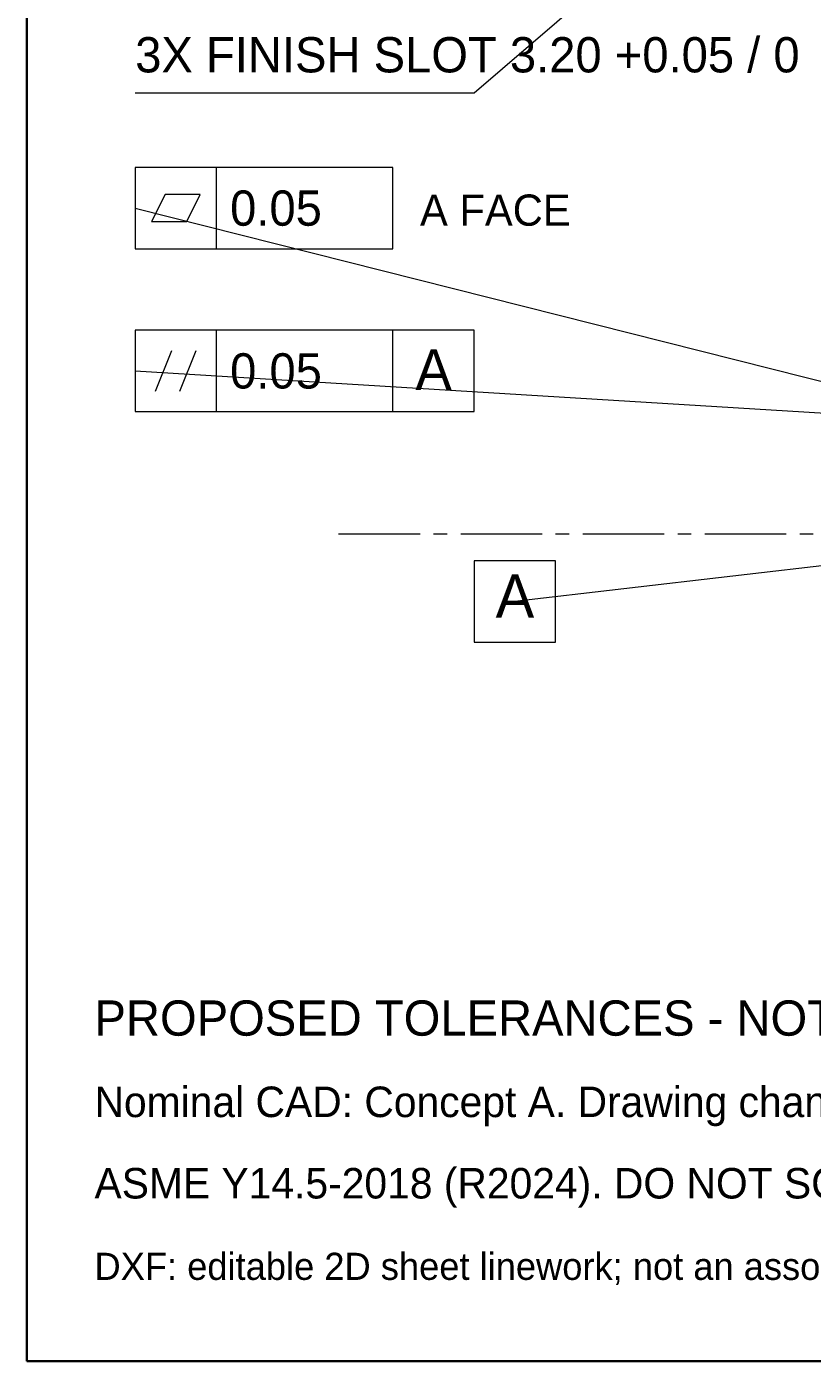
# Model space of a CAD drawing. Header units: millimetres. Extents: x 7 to 445, y 7 to 290.
# Drawn here: x 7 to 64.9, y 7 to 105.4 of the extents above; entities that cross this region are included whole.
import ezdxf
from ezdxf.enums import TextEntityAlignment as Align

# ---------------------------------------------------------------- set-up
doc = ezdxf.new("R2010")
doc.units = ezdxf.units.MM
doc.linetypes.add('CENTER_STD', pattern=[9, 6, -1, 1, -1])
for name, color, linetype, lineweight in [('BORDER', 7, 'Continuous', 30), ('CENTER', 7, 'CENTER_STD', 13), ('DIM', 7, 'Continuous', 15), ('GDT', 7, 'Continuous', 20), ('NOTES', 7, 'Continuous', 18)]:
    doc.layers.add(name, color=color, linetype=linetype, lineweight=lineweight)

msp = doc.modelspace()

# ---------------------------------------------------------------- linework, layer by layer
at = {"layer": 'BORDER'}
msp.add_lwpolyline([(7, 7), (413, 7), (413, 290), (7, 290)], close=True, dxfattribs=at)
at = {"layer": 'CENTER'}
msp.add_line((30, 68), (240, 68), dxfattribs=at)
at = {"layer": 'DIM'}
for p, q in [((40, 100.5), (180, 221)), ((15, 100.5), (40, 100.5))]:
    msp.add_line(p, q, dxfattribs=at)
at = {"layer": 'GDT'}
for p, q in [((21, 89), (21, 95)), ((15, 92), (110, 68)), ((21, 77), (21, 83)), ((34, 77), (34, 83)), ((16.5, 78.5), (17.7, 81.5)), ((18.3, 78.5), (19.5, 81.5)), ((15, 80), (178, 70)), ((84.013, 67.769), (43, 63))]:
    msp.add_line(p, q, dxfattribs=at)
for points in [[(15, 89), (34, 89), (34, 95), (15, 95)], [(16.2, 91), (18.8, 91), (19.8, 93), (17.2, 93)], [(15, 77), (40, 77), (40, 83), (15, 83)], [(40, 60), (46, 60), (46, 66), (40, 66)]]:
    msp.add_lwpolyline(points, close=True, dxfattribs=at)

# ---------------------------------------------------------------- texts
for p in [(22, 90.7), (22, 78.7)]:
    msp.add_text('0.05', height=2.6, dxfattribs=at).set_placement(p)
for height, p in [(3, (37, 78.6)), (3.2, (43, 61.8))]:
    msp.add_text('A', height=height, dxfattribs=at).set_placement(p, align=Align.CENTER)
at = {"layer": 'NOTES'}
for s, height, p in [('3X FINISH SLOT 3.20 +0.05 / 0', 2.6, (15, 102)), ('A FACE', 2.3, (36, 90.7)), ('PROPOSED TOLERANCES - NOT FABRICATION RELEASED', 2.6, (12, 31)), ('Nominal CAD: Concept A. Drawing changes: see SPEED-000.', 2.25, (12, 25)), ('ASME Y14.5-2018 (R2024). DO NOT SCALE DRAWING.', 2.25, (12, 19)), ('DXF: editable 2D sheet linework; not an associative Fusion drawing.', 2, (12, 13))]:
    msp.add_text(s, height=height, dxfattribs=at).set_placement(p)

doc.saveas('drawing.dxf')
